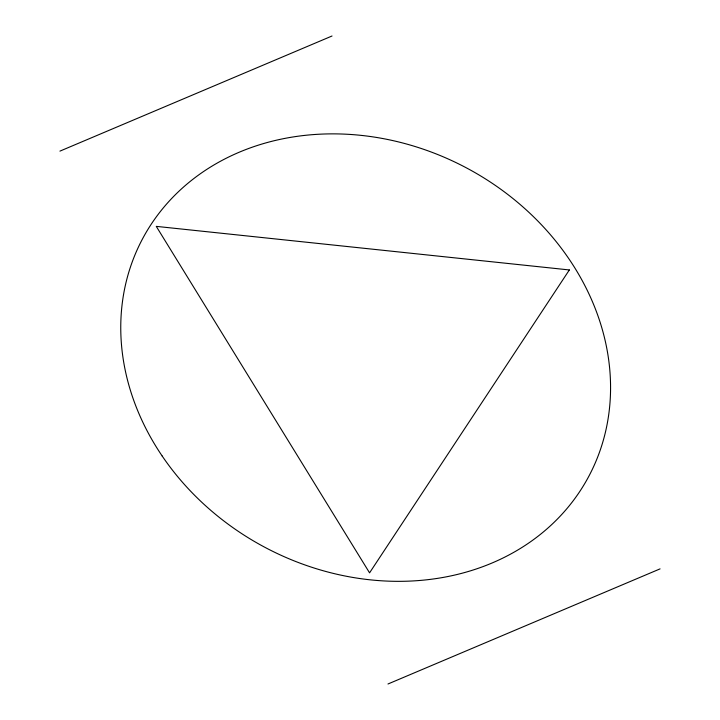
<?xml version="1.0" encoding="UTF-8"?>
<svg xmlns="http://www.w3.org/2000/svg" width="720" height="720" viewBox="0 0 720 720"><rect width="100%" height="100%" fill="white"/><g stroke="black" fill="none" stroke-linecap="round" stroke-linejoin="round"><path stroke-width="1.08" d="M59.931 151.128L332.028 36M387.972 684L660.069 568.872M569.349 269.946L369.567 572.85L156.267 226.368L569.349 269.946M162.18 456.021A252.756 214.812 28 0 0 585.423 482.4A252.756 214.812 28 0 0 349.398 134.388A252.756 214.812 28 0 0 162.18 456.021"/></g></svg>
